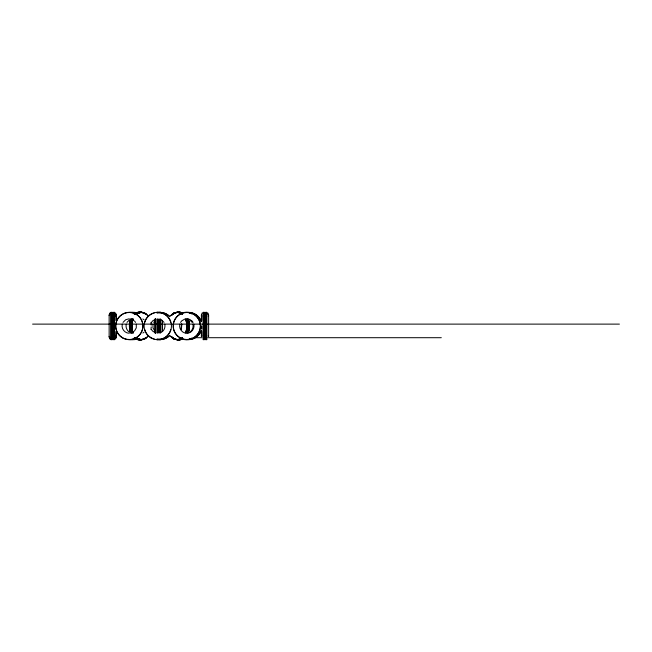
<?xml version="1.0" encoding="UTF-8"?>
<svg xmlns="http://www.w3.org/2000/svg" width="652" height="652" viewBox="0 0 652 652"><rect width="100%" height="100%" fill="white"/><g stroke="black" fill="none" stroke-linecap="round" stroke-linejoin="round"><path stroke-width="0.98" d="M122.315 324.125C121.044 328.535 124.719 333.319 129.3 333.237M126.26 324.125C125.445 327.222 126.863 330.654 129.626 332.267M152.984 324.125L152.984 327.875L154.858 331.118M179.83 324.125C178.803 327.858 181.199 332.015 184.948 332.993M181.452 324.125L181.452 327.875M109.952 339.097L109.137 336.97L109.137 315.03L109.952 312.903M109.137 336.97L109.226 336.359M115.648 314.011L115.648 316.049M115.551 312.903L116.374 315.03L115.991 316.22M115.966 331.485L115.648 337.989M116.374 331.485L116.374 336.97L115.551 339.097M201.378 320.515L201.378 315.03L202.193 312.903M207.792 312.903L208.616 315.03L208.232 316.22M181.052 329.643L181.574 324.117M181.337 329.643L181.851 324.117M109.862 314.011L109.536 315.405M201.468 336.359L201.753 335.78M123.032 322.381L125.681 319.733L129.3 318.763M126.977 322.381L129.626 319.733M134.418 331.118L136.292 327.875L136.292 324.125M151.5 322.381L152.649 320.882L155.893 319.007M153.709 322.381L154.858 320.882M180.555 322.381L181.704 320.882L184.948 319.007M161.386 332.267C164.149 330.654 165.575 327.222 164.76 324.125M189.536 332.267C192.299 330.654 193.717 327.222 192.902 324.125M142.845 332.993L144.051 332.284M188.697 332.993C192.438 332.015 194.834 327.858 193.815 324.125M32.6 324.117L619.4 324.117M193.473 337.703L201.916 337.703M207.955 337.703L441.298 337.703M188.697 319.007L191.941 320.882L193.09 322.381M155.893 332.993L152.649 331.118L151.5 329.619M142.812 318.991L144.051 319.716M189.536 319.733L192.185 322.381M161.386 319.733L164.035 322.381M134.418 320.882L135.567 322.381M207.89 314.011L208.127 314.5M201.753 316.22L201.378 315.03M208.232 335.78L208.518 336.359M115.991 335.78L116.374 336.97M115.648 335.951L115.966 336.97M109.862 337.989L109.536 336.595M109.137 315.03L109.226 315.641M208.616 315.03L208.616 336.595M206.806 312.316L206.806 339.684M206.602 312.316L206.602 339.684M206.122 312.316L206.122 339.684M205.918 312.316L205.918 339.684M205.274 312.316L205.274 339.684M204.712 312.316L204.712 339.684M204.068 312.316L204.068 339.684M203.864 312.316L203.864 339.684M203.383 312.316L203.383 339.684M203.188 312.316L203.188 339.684M201.778 315.03L201.778 320.515M201.778 326L201.778 328.836M201.778 331.485L201.778 336.595M201.378 326L201.378 328.836M201.378 331.485L201.378 336.595M162.503 320.515L162.503 331.485M162.218 320.515L162.218 331.485M160.694 312.316L160.694 312.781M160.694 319.154L160.694 332.846M160.694 339.219L160.694 339.684M160.408 312.316L160.408 312.781M160.498 319.154L160.498 332.846M160.408 339.219L160.498 339.684M160.205 312.316L160.205 312.781M160.205 339.219L160.205 339.684M160.009 312.316L160.009 312.781M160.009 319.154L160.009 332.846M160.009 339.219L160.009 339.684M159.813 312.316L159.813 312.781M159.813 319.154L159.813 332.846M159.813 339.219L159.724 339.684M159.52 312.316L159.52 312.781M159.52 339.219L159.52 339.684M159.169 312.316L159.169 312.781M159.169 319.154L159.169 332.846M159.169 339.219L159.169 339.684M158.876 312.316L158.876 312.781M158.876 339.219L158.876 339.684M158.607 312.316L158.607 312.781M158.607 319.154L158.607 332.846M158.607 339.219L158.607 339.684M158.314 312.316L158.314 312.781M158.314 339.219L158.314 339.684M157.963 312.316L157.963 312.781M157.963 319.154L157.963 332.846M157.963 339.219L157.963 339.684M157.76 312.316L157.67 312.781M157.76 319.154L157.76 332.846M157.76 339.219L157.76 339.684M157.474 312.316L157.474 312.781M157.474 339.219L157.474 339.684M157.279 312.316L157.279 312.781M157.279 319.154L157.279 332.846M157.279 339.219L157.279 339.684M157.075 312.316L157.075 312.781M157.075 319.154L157.075 332.846M157.075 339.219L157.075 339.684M156.79 312.316L156.79 312.781M156.79 339.219L156.79 339.684M155.38 318.999L155.38 333.001M155.266 318.999L155.266 333.001M154.98 318.999L154.98 333.001M116.374 315.03L116.374 320.515M115.966 315.03L115.966 320.515M114.565 312.316L114.565 339.684M114.361 312.316L114.361 339.684M113.88 312.316L113.88 339.684M113.676 312.316L113.676 339.684M113.032 312.316L113.032 339.684M112.47 312.316L112.47 339.684M111.826 312.316L111.826 339.684M111.622 312.316L111.622 339.684M111.142 312.316L111.142 339.684M110.946 312.316L110.946 339.684M170.824 329.496A13.521 13.521 0 0 1 161.272 339.056M154.271 339.056A13.521 13.521 0 0 1 144.711 329.496M144.711 322.504A13.521 13.521 0 0 1 154.271 312.944M161.272 312.944A13.521 13.521 0 0 1 170.824 322.504M142.56 323.359A13.521 13.521 0 0 1 142.56 328.641M142.364 329.496A13.521 13.521 0 0 1 116.504 330.344M116.243 329.496A13.521 13.521 0 0 1 116.243 322.504M116.504 321.656A13.521 13.521 0 0 1 142.364 322.504M133.603 339.423A13.684 13.684 0 0 1 128.248 339.423M128.248 312.577A13.684 13.684 0 0 1 133.603 312.577M169.536 335.56A13.521 13.521 0 0 1 159.976 339.521M159.976 312.479A13.521 13.521 0 0 1 169.536 316.44M169.65 335.682A13.684 13.684 0 0 1 157.303 339.423M157.303 312.577A13.684 13.684 0 0 1 169.65 316.318M201.403 330.393A13.684 13.684 0 0 1 185.771 339.423M185.771 312.577A13.684 13.684 0 0 1 201.403 321.607M201.248 330.344A13.521 13.521 0 0 1 191.941 339.056M191.941 312.944A13.521 13.521 0 0 1 201.248 321.656M143.888 339.056A13.521 9.56 -90 0 1 136.635 337.703M133.138 332.756A13.521 9.56 -90 0 1 133.138 319.244M136.635 314.297A13.521 9.56 -90 0 1 143.888 312.944M145.6 338.249A13.521 9.56 90 0 1 136.773 337.703M133.277 332.756A13.521 9.56 90 0 1 133.277 319.244M136.773 314.297A13.521 9.56 90 0 1 145.6 313.751M136.716 314.15A13.684 9.682 -90 0 1 147.776 315.519M150.905 322.455A13.684 9.682 -90 0 1 151.215 325.112M151.215 326.888A13.684 9.682 -90 0 1 150.905 329.545M147.776 336.481A13.684 9.682 -90 0 1 136.716 337.85M133.171 332.846A13.684 9.682 -90 0 1 133.171 319.154M147.637 336.481A13.684 9.682 90 0 1 136.57 337.85M133.032 332.846A13.684 9.682 90 0 1 133.032 319.154M136.57 314.15A13.684 9.682 90 0 1 147.637 315.519M141.305 339.48A13.684 9.682 -90 0 1 134.785 337.85M131.239 332.846A13.684 9.682 -90 0 1 131.239 319.154M134.785 314.15A13.684 9.682 -90 0 1 141.305 312.52M139.618 339.521A13.521 9.56 -90 0 1 135.583 338.249M131.345 332.756A13.521 9.56 -90 0 1 131.345 319.244M135.583 313.751A13.521 9.56 -90 0 1 139.618 312.479M142.69 312.52A13.684 9.682 -90 0 0 136.17 314.15A13.684 9.682 90 0 1 145.909 314.15A13.684 9.682 -90 0 0 143.513 312.781M143.513 339.219A13.684 9.682 -90 0 0 145.844 337.85A13.684 9.682 90 0 1 136.235 337.85A13.684 9.682 -90 0 0 142.69 339.48M140.93 339.521A13.521 9.56 -90 0 1 136.154 337.703M132.649 332.756A13.521 9.56 -90 0 1 132.649 319.244M136.154 314.297A13.521 9.56 -90 0 1 140.93 312.479M135.632 314.15A13.684 9.682 -90 0 1 142.16 312.52M142.16 339.48A13.684 9.682 -90 0 1 135.632 337.85M132.095 332.846A13.684 9.682 -90 0 1 132.095 319.154M140.473 339.521A13.521 9.56 -90 0 1 135.697 337.703M132.193 332.756A13.521 9.56 -90 0 1 132.193 319.244M135.697 314.297A13.521 9.56 -90 0 1 140.473 312.479M140.074 339.521A13.521 9.56 90 0 1 135.298 337.703M131.802 332.756A13.521 9.56 90 0 1 131.802 319.244M135.298 314.297A13.521 9.56 90 0 1 140.074 312.479M141.761 339.48A13.684 9.682 -90 0 1 135.241 337.85M131.696 332.846A13.684 9.682 -90 0 1 131.696 319.154M135.241 314.15A13.684 9.682 -90 0 1 141.761 312.52M139.479 339.521A13.521 9.56 -90 0 1 135.437 338.249M131.199 332.756A13.521 9.56 -90 0 1 131.199 319.244M135.437 313.751A13.521 9.56 -90 0 1 139.479 312.479M134.638 314.15A13.684 9.682 -90 0 1 141.166 312.52M141.166 339.48A13.684 9.682 -90 0 1 134.638 337.85M131.101 332.846A13.684 9.682 -90 0 1 131.101 319.154M134.377 314.15A13.684 9.682 -90 0 1 140.897 312.52M140.897 339.48A13.684 9.682 -90 0 1 134.377 337.85M130.832 332.846A13.684 9.682 -90 0 1 130.832 319.154M140.759 339.48A13.684 9.682 -90 0 1 134.23 337.85M130.693 332.846A13.684 9.682 -90 0 1 130.693 319.154M134.23 314.15A13.684 9.682 -90 0 1 140.759 312.52M143.546 339.056A13.521 9.56 90 0 1 138.599 339.056M132.796 332.756A13.521 9.56 90 0 1 132.796 319.244M138.599 312.944A13.521 9.56 90 0 1 143.546 312.944M139.137 339.521A13.521 9.56 -90 0 1 135.094 338.249M130.856 332.756A13.521 9.56 -90 0 1 130.856 319.244M135.094 313.751A13.521 9.56 -90 0 1 139.137 312.479M138.998 339.521A13.521 9.56 -90 0 1 134.956 338.249M130.718 332.756A13.521 9.56 -90 0 1 130.718 319.244M134.956 313.751A13.521 9.56 -90 0 1 138.998 312.479M136.749 339.056A13.521 13.521 0 0 1 133.244 339.521M133.244 312.479A13.521 13.521 0 0 1 136.749 312.944M136.79 339.219A13.684 13.684 0 0 1 130.571 339.423M130.571 312.577A13.684 13.684 0 0 1 136.79 312.781M138.591 339.521A13.521 9.56 -90 0 1 136.113 339.056M136.113 312.944A13.521 9.56 -90 0 1 138.591 312.479M136.089 312.781A13.684 9.682 -90 0 1 140.27 312.52M140.27 339.48A13.684 9.682 -90 0 1 136.089 339.219M140.416 339.48A13.684 9.682 -90 0 1 137.05 339.48M137.05 312.52A13.684 9.682 -90 0 1 140.416 312.52M138.982 312.52A13.684 9.682 -90 0 1 142.348 312.52M143.171 312.781A13.684 9.682 -90 0 1 145.502 314.15M145.502 337.85A13.684 9.682 -90 0 1 143.171 339.219M142.348 339.48A13.684 9.682 -90 0 1 138.982 339.48M139.463 312.52A13.684 9.682 -90 0 1 145.991 314.15M145.991 337.85A13.684 9.682 -90 0 1 139.463 339.48M141.753 339.48A13.684 9.682 90 0 1 138.387 339.48M138.387 312.52A13.684 9.682 90 0 1 141.753 312.52M141.15 312.479A13.521 9.56 90 0 1 143.619 312.944M143.619 339.056A13.521 9.56 90 0 1 141.15 339.521M185.535 319.244A13.521 9.56 -90 0 1 185.535 332.756M179.732 339.056A13.521 9.56 -90 0 1 173.22 338.249M173.22 313.751A13.521 9.56 -90 0 1 179.732 312.944M176.977 339.521A13.521 9.56 -90 0 1 172.935 338.249M172.935 313.751A13.521 9.56 -90 0 1 176.977 312.479M178.664 339.48A13.684 9.682 -90 0 1 170.131 335.682M170.131 316.318A13.684 9.682 -90 0 1 178.664 312.52M171.036 315.519A13.684 9.682 -90 0 1 182.095 314.15M185.641 319.154A13.684 9.682 -90 0 1 185.641 332.846M182.095 337.85A13.684 9.682 -90 0 1 171.036 336.481M171.517 315.519A13.684 9.682 -90 0 1 182.584 314.15M186.122 319.154A13.684 9.682 -90 0 1 186.122 332.846M182.584 337.85A13.684 9.682 -90 0 1 171.517 336.481M179.145 339.48A13.684 9.682 -90 0 1 171.24 336.481M171.24 315.519A13.684 9.682 -90 0 1 179.145 312.52M177.23 312.52A13.684 9.682 -90 0 1 180.596 312.52M180.596 339.48A13.684 9.682 -90 0 1 177.23 339.48M179.74 339.48A13.684 9.682 -90 0 1 176.374 339.48M175.551 339.219A13.684 9.682 -90 0 1 173.22 337.85M173.22 314.15A13.684 9.682 -90 0 1 175.551 312.781M176.374 312.52A13.684 9.682 -90 0 1 179.74 312.52M180.139 339.48A13.684 9.682 90 0 1 176.773 339.48M176.773 312.52A13.684 9.682 90 0 1 180.139 312.52M177.857 312.52A13.684 9.682 -90 0 1 182.038 312.781M182.038 339.219A13.684 9.682 -90 0 1 177.857 339.48M186.024 319.244A13.521 9.56 -90 0 1 186.024 332.756M180.221 339.056A13.521 9.56 -90 0 1 175.266 339.056M175.266 312.944A13.521 9.56 -90 0 1 180.221 312.944M179.536 312.479A13.521 9.56 90 0 1 182.014 312.944M182.014 339.056A13.521 9.56 90 0 1 179.536 339.521M177.458 339.521A13.521 9.56 -90 0 1 174.989 339.056M174.989 312.944A13.521 9.56 -90 0 1 177.458 312.479M191.9 338.119A13.521 13.521 0 0 1 189.414 339.056M189.414 312.944A13.521 13.521 0 0 1 191.9 313.881M191.973 338.274A13.684 13.684 0 0 1 182.373 339.219A13.684 9.682 -90 0 1 178.135 339.48M191.973 313.726A13.684 13.684 0 0 0 182.373 312.781A13.684 9.682 -90 0 0 178.135 312.52M187.955 319.244A13.521 9.56 -90 0 1 187.955 332.756M182.152 339.056A13.521 9.56 -90 0 1 179.675 339.521M179.675 312.479A13.521 9.56 -90 0 1 182.152 312.944M179.822 312.479A13.521 9.56 90 0 1 182.291 312.944M188.094 319.244A13.521 9.56 90 0 1 188.094 332.756M182.291 339.056A13.521 9.56 90 0 1 179.822 339.521M188.2 319.154A13.684 9.682 -90 0 1 188.2 332.846M182.185 339.219A13.684 9.682 90 0 1 177.996 339.48M177.996 312.52A13.684 9.682 90 0 1 182.185 312.781M188.061 319.154A13.684 9.682 90 0 1 188.061 332.846M176.203 312.52A13.684 9.682 -90 0 1 181.981 313.596M186.268 319.154A13.684 9.682 -90 0 1 186.268 332.846M181.981 338.404A13.684 9.682 -90 0 1 176.203 339.48M175.38 339.219A13.684 9.682 -90 0 1 173.049 337.85M173.049 314.15A13.684 9.682 -90 0 1 175.38 312.781M177.882 312.479A13.521 9.56 -90 0 1 180.359 312.944M186.162 319.244A13.521 9.56 -90 0 1 186.162 332.756M180.359 339.056A13.521 9.56 -90 0 1 177.882 339.521M171.183 315.519A13.684 9.682 -90 0 1 182.242 314.15M185.787 319.154A13.684 9.682 -90 0 1 185.787 332.846M182.242 337.85A13.684 9.682 -90 0 1 171.183 336.481M176.659 312.52A13.684 9.682 -90 0 1 182.43 313.596M186.725 319.154A13.684 9.682 -90 0 1 186.725 332.846M182.43 338.404A13.684 9.682 -90 0 1 176.659 339.48M178.338 312.479A13.521 9.56 90 0 1 180.816 312.944M186.619 319.244A13.521 9.56 90 0 1 186.619 332.756M180.816 339.056A13.521 9.56 90 0 1 178.338 339.521M187.018 319.244A13.521 9.56 -90 0 1 187.018 332.756M181.215 339.056A13.521 9.56 -90 0 1 178.738 339.521M178.738 312.479A13.521 9.56 -90 0 1 181.215 312.944M181.843 339.219A13.684 9.682 90 0 1 177.654 339.48M177.654 312.52A13.684 9.682 90 0 1 181.843 312.781M187.719 319.154A13.684 9.682 90 0 1 187.719 332.846M187.572 319.154A13.684 9.682 -90 0 1 187.572 332.846M181.696 339.219A13.684 9.682 -90 0 1 177.507 339.48M177.507 312.52A13.684 9.682 -90 0 1 181.696 312.781M187.474 319.244A13.521 9.56 -90 0 1 187.474 332.756M181.663 339.056A13.521 9.56 -90 0 1 179.194 339.521M179.194 312.479A13.521 9.56 -90 0 1 181.663 312.944M179.333 312.479A13.521 9.56 90 0 1 181.81 312.944M187.613 319.244A13.521 9.56 90 0 1 187.613 332.756M181.81 339.056A13.521 9.56 90 0 1 179.333 339.521M177.059 312.52A13.684 9.682 -90 0 1 181.24 312.781M187.116 319.154A13.684 9.682 -90 0 1 187.116 332.846M181.24 339.219A13.684 9.682 -90 0 1 177.059 339.48M185.681 319.244A13.521 9.56 -90 0 1 185.681 332.756M179.879 339.056A13.521 9.56 -90 0 1 174.932 339.056M174.932 312.944A13.521 9.56 -90 0 1 179.879 312.944M150.93 337.85A13.684 13.684 0 0 0 171.46 326A13.684 13.684 0 0 0 150.93 314.15A13.684 13.684 0 0 0 150.93 337.85M122.462 337.85A13.684 13.684 0 0 0 142.992 326A13.684 13.684 0 0 0 122.462 314.15A13.684 13.684 0 0 0 122.462 337.85M180.058 337.703A13.521 13.521 0 0 0 200.335 326A13.521 13.521 0 0 0 180.058 314.297A13.521 13.521 0 0 0 180.058 337.703M179.976 337.85A13.684 13.684 0 0 0 200.506 326A13.684 13.684 0 0 0 179.976 314.15A13.684 13.684 0 0 0 179.976 337.85M132.69 319.154A13.684 9.682 90 0 0 132.69 332.846A13.684 9.682 -90 0 1 132.625 319.154"/></g></svg>
